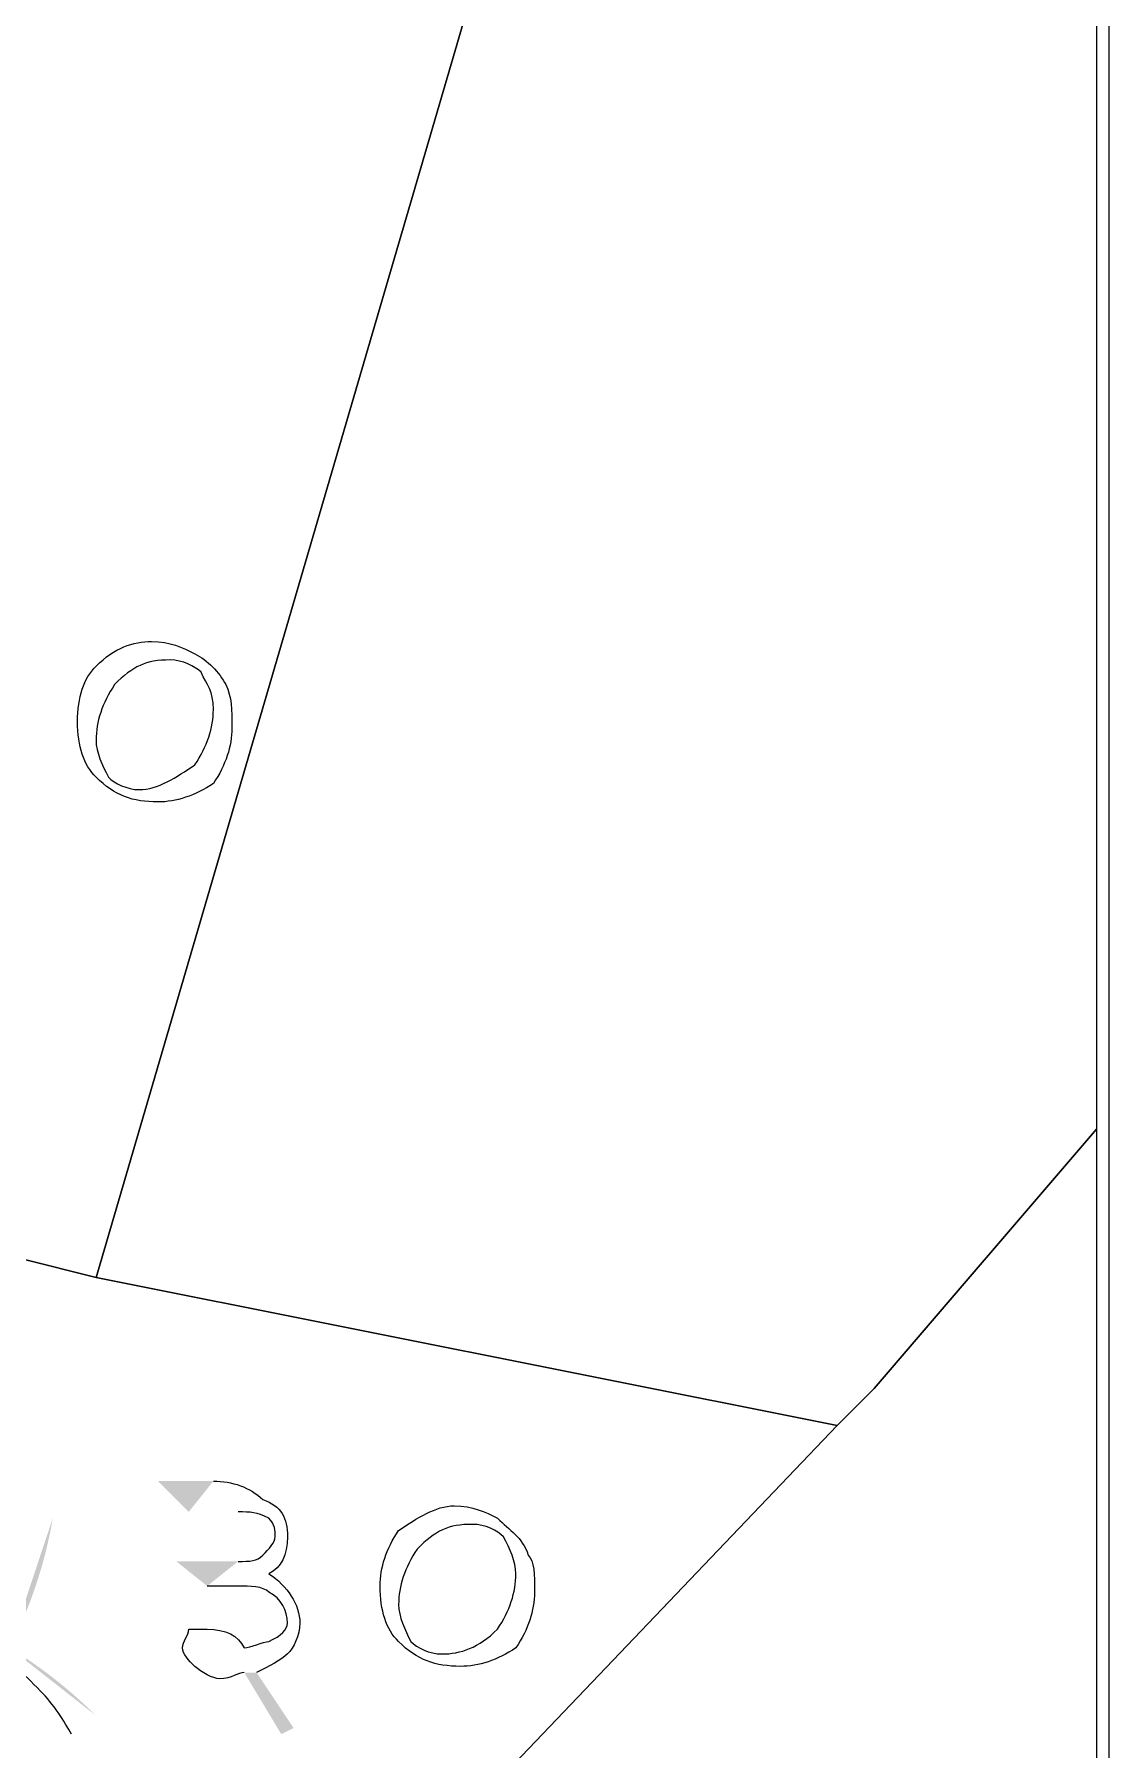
# Model space of a CAD drawing. Header units: metres. Extents: x 345912 to 349030, y 3061206 to 3061792.
# Drawn here: x 346961.03 to 346969.87, y 3061333.69 to 3061347.8 of the extents above; entities that cross this region are included whole.
import ezdxf

# ---------------------------------------------------------------- set-up
doc = ezdxf.new("R2010")
doc.units = ezdxf.units.M
doc.header["$MEASUREMENT"] = 0
doc.layers.add('PDF4_Geometry', color=7, linetype='Continuous')
doc.layers.add('PDF4_Solid Fills', color=7, linetype='Continuous')

msp = doc.modelspace()

# ---------------------------------------------------------------- hatches: boundary and pattern name
at = {"layer": 'PDF4_Solid Fills', "transparency": 33554559}
h = msp.add_hatch(color=256, dxfattribs=at)
h.paths.add_polyline_path([(346960.97948, 3061335.79923), (346961.18268, 3061335.59603)], flags=0)
h.paths.add_polyline_path([(346960.82708, 3061334.52923, 0.07569992), (346961.18268, 3061335.59603)], flags=0)
h.paths.add_polyline_path([(346961.53828, 3061333.97043, 0.05915123), (346960.82708, 3061334.52923)], flags=0)
h.paths.add_polyline_path([(346961.53828, 3061333.97043), (346961.33508, 3061333.81803)], flags=0)
h.paths.add_polyline_path([(346960.21748, 3061335.44363), (346960.21748, 3061335.95163), (346960.36988, 3061335.74843), (346960.36988, 3061335.29123)], flags=0)
h.paths.add_polyline_path([(346962.30028, 3061335.64683), (346962.04628, 3061335.90083), (346962.50348, 3061335.90083)], flags=0)
h.paths.add_polyline_path([(346962.85908, 3061334.32603), (346963.16388, 3061333.86883), (346963.06228, 3061333.81803), (346962.75748, 3061334.32603)], flags=0)
h.paths.add_polyline_path([(346962.45268, 3061335.03723), (346962.19868, 3061335.24043), (346962.70668, 3061335.24043)], flags=0)

# ---------------------------------------------------------------- linework, layer by layer
at = {"layer": 'PDF4_Geometry', "lineweight": 13}
msp.add_lwpolyline([(346742.03148, 3061540.87883), (346969.86948, 3061540.87883), (346969.86948, 3061317.05403), (346742.03148, 3061317.05403)], close=True, dxfattribs=at)
at = {"layer": 'PDF4_Geometry', "lineweight": 9}
for points in [[(346969.76788, 3061338.79643), (346967.93908, 3061336.66284), (346967.63427, 3061336.35803), (346961.53827, 3061337.57724), (346965.19587, 3061350.07403), (346965.80547, 3061350.07403), (346969.76788, 3061350.68363), (346969.46308, 3061356.77963), (346969.76788, 3061356.47483)], [(346969.76788, 3061338.79643), (346967.93908, 3061336.66284), (346967.63427, 3061336.35803), (346961.53827, 3061337.57724), (346965.19587, 3061350.07403), (346965.80547, 3061350.07403), (346969.76788, 3061350.68363), (346969.46308, 3061356.77963), (346969.76788, 3061356.47483)], [(346961.53827, 3061337.57724), (346959.09987, 3061338.18683), (346959.09987, 3061339.71083), (346956.66147, 3061344.28284), (346957.57587, 3061348.85483), (346965.19587, 3061350.07403)], [(346961.53827, 3061337.57724), (346959.09987, 3061338.18683), (346959.09987, 3061339.71083), (346956.66147, 3061344.28284), (346957.57587, 3061348.85483), (346965.19587, 3061350.07403)], [(346969.76788, 3061318.67963), (346967.02468, 3061322.03243), (346961.23348, 3061329.65243), (346967.63427, 3061336.35803), (346967.93908, 3061336.66284), (346969.76788, 3061338.79643)], [(346969.76788, 3061318.67963), (346967.02468, 3061322.03243), (346961.23348, 3061329.65243), (346967.63427, 3061336.35803), (346967.93908, 3061336.66284), (346969.76788, 3061338.79643)], [(346961.53827, 3061337.57724), (346967.63427, 3061336.35803), (346961.23348, 3061329.65243), (346960.92867, 3061330.26203), (346959.70948, 3061333.00523), (346959.09987, 3061338.18683)], [(346961.53827, 3061337.57724), (346967.63427, 3061336.35803), (346961.23348, 3061329.65243), (346960.92867, 3061330.26203), (346959.70948, 3061333.00523), (346959.09987, 3061338.18683)]]:
    msp.add_lwpolyline(points, close=True, dxfattribs=at)
at = {"layer": 'PDF4_Geometry', "lineweight": 25}
for points in [[(346961.53828, 3061342.60644), (346961.69068, 3061342.75884), (346961.84308, 3061342.80964), (346961.99548, 3061342.80964)], [(346961.99548, 3061342.80964), (346962.14788, 3061342.80964), (346962.24948, 3061342.75884), (346962.35108, 3061342.70804)], [(346962.35108, 3061342.70804), (346962.45268, 3061342.65724), (346962.55428, 3061342.55564), (346962.60508, 3061342.45404)], [(346961.38588, 3061342.14924), (346961.38588, 3061342.35244), (346961.43668, 3061342.50484), (346961.53828, 3061342.60644)], [(346962.14788, 3061342.65724), (346961.94468, 3061342.65724), (346961.84308, 3061342.60644), (346961.69068, 3061342.45404)], [(346962.40188, 3061342.55564), (346962.35108, 3061342.60644), (346962.24948, 3061342.65724), (346962.14788, 3061342.65724)], [(346962.50348, 3061342.25084), (346962.50348, 3061342.40324), (346962.45268, 3061342.45404), (346962.40188, 3061342.55564)], [(346961.69068, 3061342.45404), (346961.58908, 3061342.30164), (346961.53828, 3061342.14924), (346961.53828, 3061341.99684)], [(346962.60508, 3061342.45404), (346962.65588, 3061342.35244), (346962.65588, 3061342.25084), (346962.65588, 3061342.09844)], [(346961.53828, 3061341.69204), (346961.43668, 3061341.79364), (346961.38588, 3061341.94604), (346961.38588, 3061342.14924)], [(346962.35108, 3061341.79364), (346962.45268, 3061341.94604), (346962.50348, 3061342.09844), (346962.50348, 3061342.25084)], [(346961.53828, 3061341.99684), (346961.53828, 3061341.89524), (346961.58908, 3061341.79364), (346961.63988, 3061341.69204)], [(346962.65588, 3061342.09844), (346962.65588, 3061341.94604), (346962.60508, 3061341.79364), (346962.50348, 3061341.64124)], [(346961.89388, 3061341.59044), (346962.04628, 3061341.59044), (346962.19868, 3061341.69204), (346962.35108, 3061341.79364)], [(346962.04628, 3061341.48884), (346961.84308, 3061341.48884), (346961.69068, 3061341.53964), (346961.53828, 3061341.69204)], [(346961.63988, 3061341.69204), (346961.69068, 3061341.64124), (346961.79228, 3061341.59044), (346961.89388, 3061341.59044)], [(346962.50348, 3061341.64124), (346962.35108, 3061341.53964), (346962.19868, 3061341.48884), (346962.04628, 3061341.48884)], [(346962.50348, 3061335.90083), (346962.65588, 3061335.90083), (346962.80828, 3061335.85003), (346962.90988, 3061335.74843)], [(346962.96068, 3061335.59603), (346962.85908, 3061335.64683), (346962.80828, 3061335.64683), (346962.70668, 3061335.64683)], [(346962.90988, 3061335.74843), (346963.06228, 3061335.69763), (346963.11308, 3061335.59603), (346963.11308, 3061335.44363)], [(346964.02748, 3061335.49443), (346964.17988, 3061335.59603), (346964.33228, 3061335.69763), (346964.48468, 3061335.69763)], [(346964.48468, 3061335.69763), (346964.63708, 3061335.69763), (346964.73868, 3061335.64683), (346964.84028, 3061335.59603)], [(346963.01148, 3061335.44363), (346963.01148, 3061335.49443), (346963.01148, 3061335.54523), (346962.96068, 3061335.59603)], [(346963.87508, 3061335.03723), (346963.87508, 3061335.18963), (346963.92588, 3061335.34203), (346964.02748, 3061335.49443)], [(346964.63708, 3061335.54523), (346964.43388, 3061335.54523), (346964.33228, 3061335.49443), (346964.17988, 3061335.34203)], [(346964.89108, 3061335.44363), (346964.84028, 3061335.49443), (346964.73868, 3061335.54523), (346964.63708, 3061335.54523)], [(346964.84028, 3061335.59603), (346964.94188, 3061335.49443), (346965.04348, 3061335.44363), (346965.09428, 3061335.29123)], [(346962.90988, 3061335.29123), (346962.96068, 3061335.34203), (346963.01148, 3061335.39283), (346963.01148, 3061335.44363)], [(346963.11308, 3061335.44363), (346963.11308, 3061335.29123), (346963.06228, 3061335.18963), (346962.96068, 3061335.13883)], [(346964.99268, 3061335.13883), (346964.99268, 3061335.24043), (346964.94188, 3061335.34203), (346964.89108, 3061335.44363)], [(346962.70668, 3061335.24043), (346962.80828, 3061335.24043), (346962.85908, 3061335.24043), (346962.90988, 3061335.29123)], [(346964.17988, 3061335.34203), (346964.07828, 3061335.18963), (346964.02748, 3061335.03723), (346964.02748, 3061334.88483)], [(346965.09428, 3061335.29123), (346965.14508, 3061335.24043), (346965.14508, 3061335.13883), (346965.14508, 3061334.98643)], [(346962.96068, 3061335.13883), (346963.11308, 3061335.03723), (346963.21468, 3061334.88483), (346963.21468, 3061334.73243)], [(346964.84028, 3061334.68163), (346964.94188, 3061334.83403), (346964.99268, 3061334.98643), (346964.99268, 3061335.13883)], [(346962.55428, 3061335.03723), (346962.50348, 3061335.03723), (346962.50348, 3061335.03723), (346962.45268, 3061335.03723)], [(346962.70668, 3061335.03723), (346962.65588, 3061335.03723), (346962.60508, 3061335.03723), (346962.55428, 3061335.03723)], [(346962.96068, 3061334.98643), (346962.90988, 3061335.03723), (346962.80828, 3061335.03723), (346962.70668, 3061335.03723)], [(346963.11308, 3061334.73243), (346963.11308, 3061334.83403), (346963.06228, 3061334.93563), (346962.96068, 3061334.98643)], [(346964.02748, 3061334.58003), (346963.92588, 3061334.68163), (346963.87508, 3061334.83403), (346963.87508, 3061335.03723)], [(346965.14508, 3061334.98643), (346965.14508, 3061334.83403), (346965.09428, 3061334.68163), (346964.99268, 3061334.52923)], [(346964.02748, 3061334.88483), (346964.02748, 3061334.78323), (346964.07828, 3061334.68163), (346964.12908, 3061334.58003)], [(346962.24948, 3061334.52923), (346962.24948, 3061334.58003), (346962.30028, 3061334.63083), (346962.30028, 3061334.68163)], [(346962.30028, 3061334.68163), (346962.35108, 3061334.68163), (346962.40188, 3061334.68163), (346962.45268, 3061334.68163)], [(346962.45268, 3061334.68163), (346962.60508, 3061334.68163), (346962.70668, 3061334.63083), (346962.75748, 3061334.52923)], [(346962.96068, 3061334.58003), (346963.06228, 3061334.63083), (346963.11308, 3061334.68163), (346963.11308, 3061334.73243)], [(346963.21468, 3061334.73243), (346963.21468, 3061334.63083), (346963.16388, 3061334.52923), (346963.11308, 3061334.47843)], [(346964.38308, 3061334.47843), (346964.53548, 3061334.47843), (346964.68788, 3061334.52923), (346964.84028, 3061334.68163)], [(346962.35108, 3061334.37683), (346962.30028, 3061334.42763), (346962.24948, 3061334.47843), (346962.24948, 3061334.52923)], [(346962.75748, 3061334.52923), (346962.80828, 3061334.52923), (346962.90988, 3061334.58003), (346962.96068, 3061334.58003)], [(346964.53548, 3061334.37683), (346964.33228, 3061334.37683), (346964.17988, 3061334.42763), (346964.02748, 3061334.58003)], [(346964.12908, 3061334.58003), (346964.17988, 3061334.52923), (346964.28148, 3061334.47843), (346964.38308, 3061334.47843)], [(346964.99268, 3061334.52923), (346964.84028, 3061334.42763), (346964.68788, 3061334.37683), (346964.53548, 3061334.37683)], [(346961.08108, 3061334.17363), (346960.92868, 3061334.32603), (346960.82708, 3061334.42763), (346960.77628, 3061334.47843)], [(346962.55428, 3061334.27523), (346962.50348, 3061334.27523), (346962.40188, 3061334.32603), (346962.35108, 3061334.37683)], [(346963.11308, 3061334.47843), (346963.06228, 3061334.42763), (346962.96068, 3061334.37683), (346962.85908, 3061334.32603)], [(346962.75748, 3061334.32603), (346962.70668, 3061334.32603), (346962.65588, 3061334.27523), (346962.55428, 3061334.27523)], [(346961.33508, 3061333.81803), (346961.28428, 3061333.91963), (346961.18268, 3061334.07203), (346961.08108, 3061334.17363)]]:
    msp.add_open_spline(points, degree=3, dxfattribs=at)

doc.saveas('drawing.dxf')
